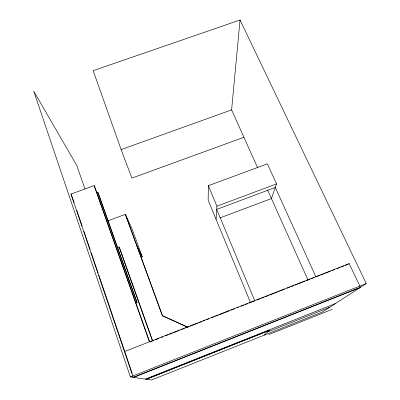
<?xml version="1.0" encoding="UTF-8"?>
<svg xmlns="http://www.w3.org/2000/svg" width="400" height="400" viewBox="0 0 400 400"><rect width="100%" height="100%" fill="white"/><g stroke="black" fill="none" stroke-linecap="round" stroke-linejoin="round"><path stroke-width="0.6" d="M220.165 217.845L271.43 198.57L276.54 183.9L267.405 163.85L208.365 185.7L208.16 200.22L250.44 302.375M216.09 219.38L216.915 206.195L208.365 185.7M257.655 167.895L231.61 109.89L240.045 20L93.18 70.68L121.125 149.575L131.87 178.115L243.915 137.29M264.035 335.225L269.615 330.21L146.23 379.24M348.555 264.135L349.17 263.605L360.435 287.33L133.23 377.355L70.98 194.05L94.145 185.635L94.6 186.455L149.685 342.02M240.045 20L366.25 283.555L322.375 312.02L151.49 380L130.41 376.945L33.75 91.185L76.78 165.5L84.97 189.005M145.34 379.11L335.265 303.655M146.45 379.27L269.385 330.42M267.74 331.9L329.695 307.27M268.925 334.545L332.155 309.375M130.41 376.945L366.25 283.555M133.555 377.4L359.765 287.765M124.48 351.59L349.17 263.605M150.27 341.79L153.755 340.425M155.5 339.74L158.99 338.375M161.315 337.465L163.06 336.78M165.385 335.87L168.295 334.73M169.455 334.275L172.365 333.14M173.53 332.68L179.345 330.405M181.085 329.72L184.575 328.355M185.74 327.9L188.645 326.76M189.81 326.305L197.95 323.12M199.115 322.66L202.02 321.525M203.185 321.07L204.93 320.385M206.67 319.7L209 318.79M211.325 317.88L214.23 316.74M215.395 316.285L218.3 315.145M219.465 314.69L229.35 310.82M231.095 310.14L234.585 308.77M236.91 307.86L238.655 307.175M240.98 306.265L243.89 305.13M245.05 304.67L247.96 303.535M249.12 303.08L254.935 300.8M256.68 300.12L260.17 298.75M261.33 298.295L264.24 297.155M265.405 296.7L268.31 295.565M269.475 295.11L277.615 291.92M278.775 291.465L284.59 289.185M286.92 288.275L289.825 287.135M290.99 286.68L293.895 285.545M295.06 285.09L304.945 281.215M306.69 280.535L310.175 279.165M311.34 278.71L314.25 277.575M316.575 276.66L319.48 275.525M320.645 275.07L323.55 273.93M324.715 273.475L330.53 271.195M332.275 270.515L334.6 269.6M336.925 268.69L339.835 267.555M340.995 267.1L343.905 265.96M345.065 265.505L347.975 264.365M135.645 302.63L136.795 302.19L137.085 302.545L135.935 302.985M141.125 257.32L142.29 256.88L131.935 228.605L125.355 214.37L107.88 220.835M216.915 206.195L276.54 183.9M117.36 247.62L119.08 246.98L119.41 247.52L152.47 340.425M96.66 192.695L97.805 192.28L98.23 193.045L137.085 302.545M121.125 149.575L231.61 109.89M125.355 214.37L162.4 315.725L187.685 327.095M162.4 315.725L186.985 326.97M70.98 194.05L74.135 202.51M136.78 245.47L142.29 256.88M316.035 277.17L275.305 187.45L216.715 209.39L254.805 300.84M267.6 190.035L308.04 280.095M125.63 214.96L162.555 315.985M119.08 246.98L152.5 340.915M97.805 192.28L136.795 302.19M94.145 185.635L149.44 341.815M76.74 210.18L82.15 226.105M83.955 231.415L90.17 249.7M91.17 252.65L98.185 273.295M98.785 275.065L124.64 351.16M124.84 351.75L132.17 373.32"/></g></svg>
